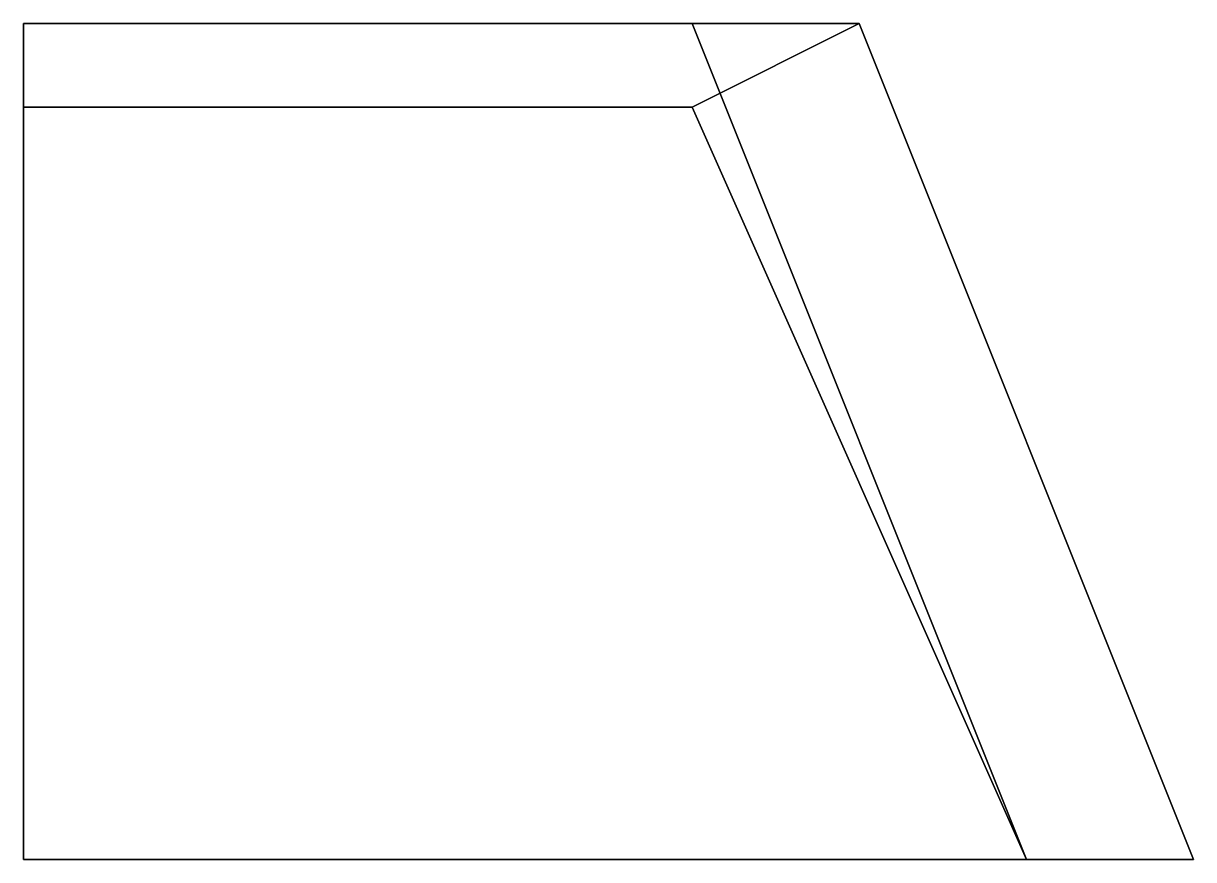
# Model space of a CAD drawing. Header units: metres. Extents: x -0.76 to 2.74, y 4.5 to 7.
import ezdxf

# ---------------------------------------------------------------- set-up
doc = ezdxf.new("R2010")
doc.units = ezdxf.units.M

msp = doc.modelspace()

# ---------------------------------------------------------------- linework, layer by layer
for points in [[(-0.7587, 6.75, 1.5), (-0.7587, 7, 3.5), (1.7413, 7, 3.5), (1.2413, 6.75, 1.5)], [(-0.7587, 4.5, 0.5), (-0.7587, 4.5, 3.5), (-0.7587, 7, 3.5), (-0.7587, 6.75, 1.5)], [(1.2413, 7, 6), (-0.7587, 7, 6), (-0.7587, 4.5, 6.5), (2.2413, 4.5, 6.5)], [(-0.7587, 7, 3.5), (-0.7587, 7, 6), (1.2413, 7, 6), (1.7413, 7, 3.5)], [(-0.7587, 4.5, 3.5), (-0.7587, 4.5, 6.5), (-0.7587, 7, 6), (-0.7587, 7, 3.5)], [(1.2413, 6.75, 1.5), (1.7413, 7, 3.5), (2.7413, 4.5, 3.5), (2.2413, 4.5, 0.5)], [(1.7413, 7, 3.5), (1.2413, 7, 6), (2.2413, 4.5, 6.5), (2.7413, 4.5, 3.5)], [(1.2413, 6.75, 1.5), (2.2413, 4.5, 0.5), (-0.7587, 4.5, 0.5), (-0.7587, 6.75, 1.5)]]:
    msp.add_3dface(points)

doc.saveas('drawing.dxf')
